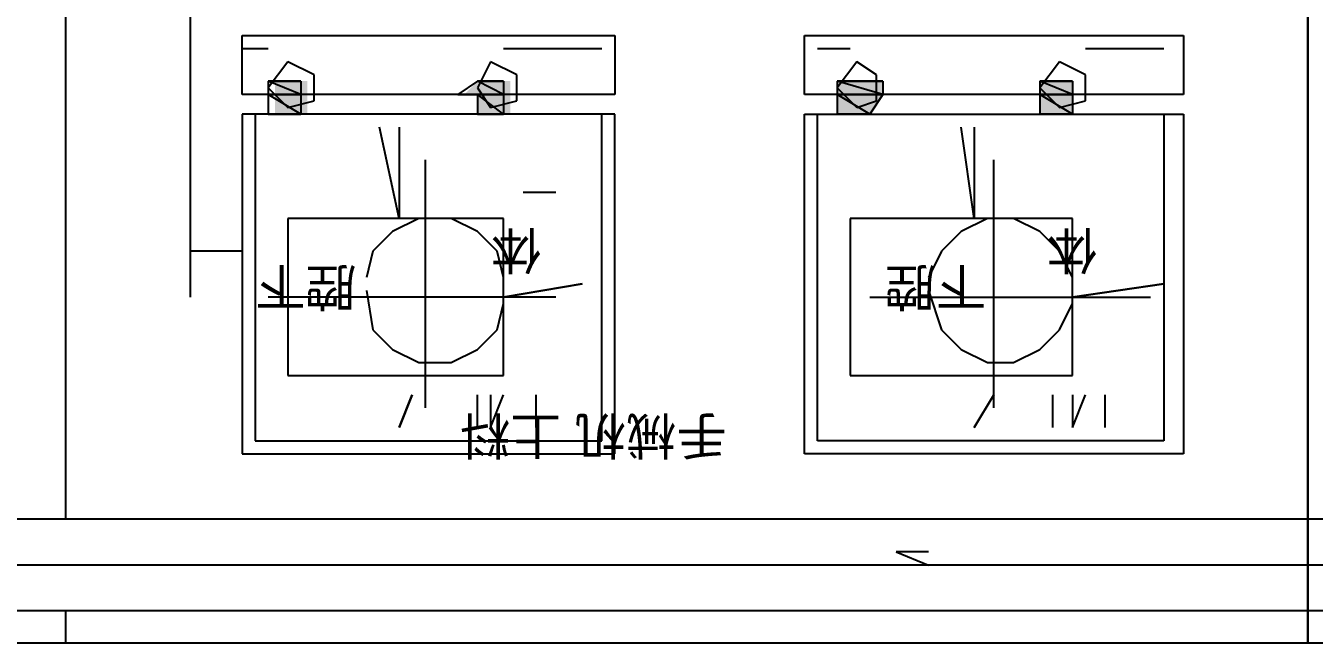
# Model space of a CAD drawing. Header units: millimetres. Extents: x 5 to 415, y 48 to 251.
# Drawn here: x 169.808 to 173.284, y 174.89 to 176.556 of the extents above; entities that cross this region are included whole.
import ezdxf

# ---------------------------------------------------------------- set-up
doc = ezdxf.new("R2010")
doc.units = ezdxf.units.MM
for name, color, linetype in [('H', 7, 'Continuous'), ('P', 7, 'Continuous'), ('T', 7, 'Continuous')]:
    doc.layers.add(name, color=color, linetype=linetype)

msp = doc.modelspace()

# ---------------------------------------------------------------- hatches: boundary and pattern name
at = {"layer": 'H', "linetype": 'Continuous'}
for points in [[(170.48, 176.371), (170.48, 176.407), (170.568, 176.407), (170.568, 176.371), (170.48, 176.371)], [(170.991, 176.371), (171.027, 176.407), (171.115, 176.407), (171.115, 176.371), (170.991, 176.371)], [(171.997, 176.371), (171.997, 176.407), (172.12, 176.407), (172.12, 176.371), (171.997, 176.371)], [(172.544, 176.371), (172.544, 176.407), (172.632, 176.407), (172.632, 176.371), (172.544, 176.371)], [(170.48, 176.318), (170.48, 176.371), (170.568, 176.371), (170.568, 176.318), (170.48, 176.318)], [(171.027, 176.318), (171.027, 176.371), (171.115, 176.371), (171.115, 176.318), (171.027, 176.318)], [(171.997, 176.318), (171.997, 176.371), (172.12, 176.371), (172.085, 176.318), (171.997, 176.318)], [(172.544, 176.318), (172.544, 176.371), (172.632, 176.371), (172.632, 176.318), (172.544, 176.318)]]:
    msp.add_hatch(color=256, dxfattribs=at).paths.add_polyline_path(points)

# ---------------------------------------------------------------- linework, layer by layer
at = {"layer": 'P'}
for points in [[(173.267, 179.282), (173.267, 174.89)], [(169.915, 178.947), (169.915, 175.225)], [(170.251, 177.641), (170.251, 175.824)], [(173.267, 174.89), (173.267, 176.795)], [(170.392, 176.371), (170.392, 176.53)], [(170.392, 176.53), (171.397, 176.53)], [(171.397, 176.53), (171.397, 176.371)], [(171.909, 176.371), (171.909, 176.53)], [(171.909, 176.53), (172.932, 176.53)], [(172.932, 176.53), (172.932, 176.371)], [(170.392, 176.495), (170.462, 176.495)], [(171.097, 176.495), (171.362, 176.495)], [(171.944, 176.495), (172.032, 176.495)], [(172.667, 176.495), (172.879, 176.495)], [(170.515, 176.459), (170.462, 176.389)], [(170.586, 176.424), (170.515, 176.459)], [(171.062, 176.459), (171.027, 176.389)], [(171.133, 176.424), (171.062, 176.459)], [(172.05, 176.459), (171.997, 176.389)], [(172.103, 176.424), (172.05, 176.459)], [(172.597, 176.459), (172.544, 176.389)], [(172.667, 176.424), (172.597, 176.459)], [(170.586, 176.354), (170.586, 176.424)], [(171.133, 176.354), (171.133, 176.424)], [(172.103, 176.354), (172.103, 176.424)], [(172.667, 176.354), (172.667, 176.424)], [(170.55, 176.371), (170.462, 176.407)], [(170.462, 176.407), (170.462, 176.371)], [(170.55, 176.371), (170.462, 176.407)], [(170.462, 176.407), (170.55, 176.407)], [(170.462, 176.407), (170.55, 176.407)], [(170.55, 176.407), (170.462, 176.407)], [(170.462, 176.407), (170.462, 176.407)], [(170.55, 176.407), (170.462, 176.407)], [(170.462, 176.407), (170.462, 176.407)], [(170.462, 176.407), (170.55, 176.407)], [(170.462, 176.407), (170.55, 176.407)], [(170.55, 176.407), (170.462, 176.407)], [(170.462, 176.407), (170.55, 176.407)], [(170.55, 176.407), (170.462, 176.407)], [(170.462, 176.407), (170.462, 176.407)], [(170.55, 176.407), (170.462, 176.407)], [(170.462, 176.407), (170.462, 176.407)], [(170.462, 176.407), (170.55, 176.407)], [(170.462, 176.407), (170.55, 176.407)], [(170.55, 176.407), (170.462, 176.407)], [(170.462, 176.407), (170.55, 176.407)], [(170.55, 176.407), (170.462, 176.407)], [(170.462, 176.407), (170.462, 176.407)], [(170.55, 176.407), (170.462, 176.407)], [(170.462, 176.407), (170.462, 176.407)], [(170.462, 176.407), (170.55, 176.407)], [(170.462, 176.407), (170.55, 176.407)], [(170.55, 176.407), (170.462, 176.407)], [(170.462, 176.407), (170.55, 176.407)], [(170.55, 176.407), (170.462, 176.407)], [(170.462, 176.407), (170.462, 176.407)], [(170.55, 176.407), (170.462, 176.407)], [(170.462, 176.407), (170.462, 176.407)], [(170.462, 176.407), (170.55, 176.407)], [(170.462, 176.407), (170.55, 176.407)], [(170.55, 176.407), (170.462, 176.407)], [(170.462, 176.407), (170.55, 176.407)], [(170.55, 176.407), (170.462, 176.407)], [(170.462, 176.407), (170.462, 176.407)], [(170.55, 176.407), (170.462, 176.407)], [(170.462, 176.407), (170.462, 176.407)], [(170.462, 176.407), (170.55, 176.407)], [(170.462, 176.407), (170.55, 176.407)], [(170.55, 176.407), (170.462, 176.407)], [(170.462, 176.407), (170.462, 176.407)], [(170.55, 176.407), (170.462, 176.407)], [(170.462, 176.407), (170.515, 176.407)], [(170.515, 176.407), (170.462, 176.407)], [(170.462, 176.407), (170.515, 176.407)], [(170.462, 176.389), (170.515, 176.336)], [(170.515, 176.407), (170.55, 176.407)], [(170.515, 176.407), (170.515, 176.407)], [(170.515, 176.407), (170.515, 176.407)], [(170.515, 176.407), (170.515, 176.407)], [(170.515, 176.407), (170.515, 176.407)], [(170.515, 176.407), (170.515, 176.407)], [(170.515, 176.407), (170.515, 176.407)], [(170.515, 176.407), (170.515, 176.407)], [(170.515, 176.407), (170.515, 176.407)], [(170.515, 176.407), (170.515, 176.407)], [(170.515, 176.407), (170.515, 176.407)], [(170.515, 176.407), (170.515, 176.407)], [(170.515, 176.407), (170.515, 176.407)], [(170.55, 176.407), (170.55, 176.371)], [(171.027, 176.407), (170.974, 176.371)], [(171.097, 176.371), (171.027, 176.407)], [(171.097, 176.371), (171.027, 176.407)], [(171.027, 176.407), (171.097, 176.407)], [(171.027, 176.407), (171.097, 176.407)], [(171.097, 176.407), (171.027, 176.407)], [(171.027, 176.407), (171.027, 176.407)], [(171.097, 176.407), (171.027, 176.407)], [(171.027, 176.407), (171.027, 176.407)], [(171.027, 176.407), (171.097, 176.407)], [(171.027, 176.407), (171.097, 176.407)], [(171.097, 176.407), (171.027, 176.407)], [(171.027, 176.407), (171.097, 176.407)], [(171.097, 176.407), (171.027, 176.407)], [(171.027, 176.407), (171.027, 176.407)], [(171.097, 176.407), (171.027, 176.407)], [(171.027, 176.407), (171.027, 176.407)], [(171.027, 176.407), (171.097, 176.407)], [(171.027, 176.407), (171.097, 176.407)], [(171.097, 176.407), (171.027, 176.407)], [(171.027, 176.407), (171.097, 176.407)], [(171.097, 176.407), (171.027, 176.407)], [(171.027, 176.407), (171.027, 176.407)], [(171.097, 176.407), (171.027, 176.407)], [(171.027, 176.407), (171.027, 176.407)], [(171.027, 176.407), (171.097, 176.407)], [(171.027, 176.407), (171.097, 176.407)], [(171.097, 176.407), (171.027, 176.407)], [(171.027, 176.407), (171.027, 176.407)], [(171.097, 176.407), (171.027, 176.407)], [(171.027, 176.407), (171.062, 176.407)], [(171.027, 176.407), (171.027, 176.407)], [(171.027, 176.407), (171.027, 176.407)], [(171.062, 176.407), (171.027, 176.407)], [(171.027, 176.407), (171.062, 176.407)], [(171.027, 176.407), (171.062, 176.407)], [(171.062, 176.407), (171.027, 176.407)], [(171.027, 176.407), (171.027, 176.407)], [(171.027, 176.407), (171.027, 176.407)], [(171.062, 176.407), (171.027, 176.407)], [(171.027, 176.407), (171.062, 176.407)], [(171.027, 176.407), (171.062, 176.407)], [(171.062, 176.407), (171.027, 176.407)], [(171.027, 176.407), (171.027, 176.407)], [(171.027, 176.407), (171.027, 176.407)], [(171.062, 176.407), (171.027, 176.407)], [(171.027, 176.407), (171.062, 176.407)], [(171.027, 176.407), (171.062, 176.407)], [(171.062, 176.407), (171.027, 176.407)], [(171.027, 176.407), (171.027, 176.407)], [(171.027, 176.407), (171.027, 176.407)], [(171.062, 176.407), (171.027, 176.407)], [(171.027, 176.407), (171.062, 176.407)], [(171.027, 176.407), (171.062, 176.407)], [(171.062, 176.407), (171.027, 176.407)], [(171.027, 176.407), (171.027, 176.407)], [(171.027, 176.407), (171.027, 176.407)], [(171.027, 176.389), (171.062, 176.336)], [(171.062, 176.407), (171.097, 176.407)], [(171.097, 176.407), (171.097, 176.371)], [(172.12, 176.371), (171.997, 176.407)], [(171.997, 176.407), (171.997, 176.371)], [(172.12, 176.371), (171.997, 176.407)], [(171.997, 176.407), (172.12, 176.407)], [(171.997, 176.407), (172.12, 176.407)], [(172.12, 176.407), (171.997, 176.407)], [(171.997, 176.407), (171.997, 176.407)], [(172.12, 176.407), (171.997, 176.407)], [(171.997, 176.407), (171.997, 176.407)], [(171.997, 176.407), (172.12, 176.407)], [(171.997, 176.407), (172.12, 176.407)], [(172.12, 176.407), (171.997, 176.407)], [(171.997, 176.407), (172.12, 176.407)], [(172.12, 176.407), (171.997, 176.407)], [(171.997, 176.407), (171.997, 176.407)], [(171.997, 176.407), (172.12, 176.407)], [(172.032, 176.407), (171.997, 176.407)], [(171.997, 176.389), (172.05, 176.336)], [(172.12, 176.407), (172.032, 176.407)], [(172.12, 176.407), (172.032, 176.407)], [(172.032, 176.407), (172.085, 176.407)], [(172.032, 176.407), (172.032, 176.407)], [(172.032, 176.407), (172.032, 176.407)], [(172.085, 176.407), (172.032, 176.407)], [(172.032, 176.407), (172.085, 176.407)], [(172.032, 176.407), (172.085, 176.407)], [(172.085, 176.407), (172.032, 176.407)], [(172.032, 176.407), (172.032, 176.407)], [(172.032, 176.407), (172.032, 176.407)], [(172.085, 176.407), (172.032, 176.407)], [(172.032, 176.407), (172.085, 176.407)], [(172.032, 176.407), (172.085, 176.407)], [(172.085, 176.407), (172.032, 176.407)], [(172.032, 176.407), (172.032, 176.407)], [(172.032, 176.407), (172.032, 176.407)], [(172.085, 176.407), (172.032, 176.407)], [(172.032, 176.407), (172.085, 176.407)], [(172.032, 176.407), (172.085, 176.407)], [(172.085, 176.407), (172.032, 176.407)], [(172.032, 176.407), (172.032, 176.407)], [(172.032, 176.407), (172.032, 176.407)], [(172.085, 176.407), (172.032, 176.407)], [(172.032, 176.407), (172.085, 176.407)], [(172.032, 176.407), (172.085, 176.407)], [(172.085, 176.407), (172.032, 176.407)], [(172.032, 176.407), (172.032, 176.407)], [(172.032, 176.407), (172.032, 176.407)], [(172.085, 176.407), (172.032, 176.407)], [(172.032, 176.407), (172.085, 176.407)], [(172.032, 176.407), (172.085, 176.407)], [(172.085, 176.407), (172.032, 176.407)], [(172.032, 176.407), (172.032, 176.407)], [(172.032, 176.407), (172.032, 176.407)], [(172.085, 176.407), (172.032, 176.407)], [(172.032, 176.407), (172.085, 176.407)], [(172.085, 176.407), (172.12, 176.407)], [(172.12, 176.407), (172.12, 176.371)], [(172.632, 176.371), (172.544, 176.407)], [(172.544, 176.407), (172.544, 176.371)], [(172.632, 176.371), (172.544, 176.407)], [(172.544, 176.407), (172.632, 176.407)], [(172.544, 176.407), (172.632, 176.407)], [(172.632, 176.407), (172.544, 176.407)], [(172.544, 176.407), (172.544, 176.407)], [(172.632, 176.407), (172.544, 176.407)], [(172.544, 176.407), (172.544, 176.407)], [(172.544, 176.407), (172.632, 176.407)], [(172.544, 176.407), (172.632, 176.407)], [(172.632, 176.407), (172.544, 176.407)], [(172.544, 176.407), (172.632, 176.407)], [(172.632, 176.407), (172.544, 176.407)], [(172.544, 176.407), (172.544, 176.407)], [(172.632, 176.407), (172.544, 176.407)], [(172.544, 176.407), (172.544, 176.407)], [(172.544, 176.407), (172.632, 176.407)], [(172.544, 176.407), (172.632, 176.407)], [(172.632, 176.407), (172.544, 176.407)], [(172.544, 176.407), (172.632, 176.407)], [(172.632, 176.407), (172.544, 176.407)], [(172.544, 176.407), (172.544, 176.407)], [(172.632, 176.407), (172.544, 176.407)], [(172.544, 176.407), (172.544, 176.407)], [(172.544, 176.407), (172.632, 176.407)], [(172.544, 176.407), (172.632, 176.407)], [(172.632, 176.407), (172.544, 176.407)], [(172.544, 176.407), (172.632, 176.407)], [(172.632, 176.407), (172.544, 176.407)], [(172.544, 176.407), (172.544, 176.407)], [(172.579, 176.407), (172.544, 176.407)], [(172.544, 176.407), (172.579, 176.407)], [(172.544, 176.389), (172.597, 176.336)], [(172.579, 176.407), (172.579, 176.407)], [(172.579, 176.407), (172.579, 176.407)], [(172.632, 176.407), (172.579, 176.407)], [(172.579, 176.407), (172.632, 176.407)], [(172.579, 176.407), (172.632, 176.407)], [(172.632, 176.407), (172.579, 176.407)], [(172.579, 176.407), (172.579, 176.407)], [(172.579, 176.407), (172.579, 176.407)], [(172.632, 176.407), (172.579, 176.407)], [(172.579, 176.407), (172.632, 176.407)], [(172.579, 176.407), (172.632, 176.407)], [(172.632, 176.407), (172.579, 176.407)], [(172.579, 176.407), (172.579, 176.407)], [(172.579, 176.407), (172.579, 176.407)], [(172.632, 176.407), (172.579, 176.407)], [(172.579, 176.407), (172.632, 176.407)], [(172.579, 176.407), (172.632, 176.407)], [(172.632, 176.407), (172.579, 176.407)], [(172.579, 176.407), (172.579, 176.407)], [(172.579, 176.407), (172.579, 176.407)], [(172.579, 176.407), (172.579, 176.407)], [(172.579, 176.407), (172.579, 176.407)], [(172.579, 176.407), (172.579, 176.407)], [(172.579, 176.407), (172.579, 176.407)], [(172.632, 176.407), (172.632, 176.371)], [(171.397, 176.371), (170.392, 176.371)], [(170.55, 176.318), (170.462, 176.371)], [(170.462, 176.371), (170.462, 176.318)], [(170.55, 176.318), (170.462, 176.371)], [(170.462, 176.371), (170.55, 176.371)], [(170.462, 176.371), (170.55, 176.371)], [(170.55, 176.371), (170.462, 176.371)], [(170.462, 176.371), (170.462, 176.371)], [(170.55, 176.371), (170.462, 176.371)], [(170.462, 176.371), (170.462, 176.371)], [(170.462, 176.371), (170.55, 176.371)], [(170.462, 176.371), (170.55, 176.371)], [(170.55, 176.371), (170.462, 176.371)], [(170.462, 176.371), (170.55, 176.371)], [(170.55, 176.371), (170.462, 176.371)], [(170.462, 176.371), (170.462, 176.371)], [(170.55, 176.371), (170.462, 176.371)], [(170.462, 176.371), (170.462, 176.371)], [(170.462, 176.371), (170.55, 176.371)], [(170.462, 176.371), (170.55, 176.371)], [(170.55, 176.371), (170.462, 176.371)], [(170.462, 176.371), (170.55, 176.371)], [(170.55, 176.371), (170.462, 176.371)], [(170.462, 176.371), (170.462, 176.371)], [(170.55, 176.371), (170.462, 176.371)], [(170.462, 176.371), (170.462, 176.371)], [(170.462, 176.371), (170.55, 176.371)], [(170.462, 176.371), (170.55, 176.371)], [(170.55, 176.371), (170.462, 176.371)], [(170.462, 176.371), (170.55, 176.371)], [(170.55, 176.371), (170.462, 176.371)], [(170.462, 176.371), (170.462, 176.371)], [(170.55, 176.371), (170.462, 176.371)], [(170.462, 176.371), (170.462, 176.371)], [(170.462, 176.371), (170.55, 176.371)], [(170.462, 176.371), (170.55, 176.371)], [(170.55, 176.371), (170.462, 176.371)], [(170.462, 176.371), (170.55, 176.371)], [(170.55, 176.371), (170.462, 176.371)], [(170.462, 176.371), (170.462, 176.371)], [(170.55, 176.371), (170.462, 176.371)], [(170.462, 176.371), (170.462, 176.371)], [(170.462, 176.371), (170.55, 176.371)], [(170.462, 176.371), (170.55, 176.371)], [(170.55, 176.371), (170.462, 176.371)], [(170.462, 176.371), (170.55, 176.371)], [(170.55, 176.371), (170.462, 176.371)], [(170.462, 176.371), (170.462, 176.371)], [(170.462, 176.371), (170.55, 176.371)], [(170.515, 176.336), (170.586, 176.354)], [(170.55, 176.371), (170.55, 176.318)], [(170.974, 176.371), (171.097, 176.371)], [(171.097, 176.371), (170.974, 176.371)], [(170.974, 176.371), (171.097, 176.371)], [(171.097, 176.371), (170.974, 176.371)], [(170.974, 176.371), (170.974, 176.371)], [(171.097, 176.371), (170.974, 176.371)], [(170.974, 176.371), (170.974, 176.371)], [(170.974, 176.371), (171.097, 176.371)], [(170.974, 176.371), (171.097, 176.371)], [(171.097, 176.371), (170.974, 176.371)], [(170.974, 176.371), (171.097, 176.371)], [(171.097, 176.371), (170.974, 176.371)], [(170.974, 176.371), (170.974, 176.371)], [(171.097, 176.371), (170.974, 176.371)], [(170.974, 176.371), (170.974, 176.371)], [(170.974, 176.371), (171.097, 176.371)], [(170.974, 176.371), (171.097, 176.371)], [(171.097, 176.371), (170.974, 176.371)], [(170.974, 176.371), (171.097, 176.371)], [(171.097, 176.371), (170.974, 176.371)], [(170.974, 176.371), (170.974, 176.371)], [(171.097, 176.371), (170.974, 176.371)], [(170.974, 176.371), (170.974, 176.371)], [(170.974, 176.371), (171.097, 176.371)], [(170.974, 176.371), (171.097, 176.371)], [(171.097, 176.371), (170.974, 176.371)], [(170.974, 176.371), (171.097, 176.371)], [(171.097, 176.371), (170.974, 176.371)], [(170.974, 176.371), (170.974, 176.371)], [(171.097, 176.371), (170.974, 176.371)], [(170.974, 176.371), (170.974, 176.371)], [(170.974, 176.371), (171.097, 176.371)], [(170.974, 176.371), (171.097, 176.371)], [(171.097, 176.371), (170.974, 176.371)], [(170.974, 176.371), (171.097, 176.371)], [(171.027, 176.371), (170.974, 176.371)], [(170.974, 176.371), (171.097, 176.371)], [(171.097, 176.318), (171.027, 176.371)], [(171.027, 176.371), (171.027, 176.318)], [(171.097, 176.318), (171.027, 176.371)], [(171.027, 176.371), (171.097, 176.371)], [(171.027, 176.371), (171.097, 176.371)], [(171.097, 176.371), (171.027, 176.371)], [(171.027, 176.371), (171.027, 176.371)], [(171.097, 176.371), (171.027, 176.371)], [(171.027, 176.371), (171.027, 176.371)], [(171.027, 176.371), (171.097, 176.371)], [(171.097, 176.371), (171.027, 176.371)], [(171.062, 176.336), (171.133, 176.354)], [(171.097, 176.371), (171.097, 176.318)], [(172.932, 176.371), (171.909, 176.371)], [(172.085, 176.318), (171.997, 176.371)], [(171.997, 176.371), (171.997, 176.318)], [(172.085, 176.318), (171.997, 176.371)], [(171.997, 176.371), (172.12, 176.371)], [(171.997, 176.371), (172.12, 176.371)], [(172.12, 176.371), (171.997, 176.371)], [(171.997, 176.371), (171.997, 176.371)], [(172.12, 176.371), (171.997, 176.371)], [(171.997, 176.371), (171.997, 176.371)], [(171.997, 176.371), (172.12, 176.371)], [(171.997, 176.371), (172.12, 176.371)], [(172.12, 176.371), (171.997, 176.371)], [(171.997, 176.371), (172.12, 176.371)], [(172.12, 176.371), (171.997, 176.371)], [(171.997, 176.371), (171.997, 176.371)], [(172.12, 176.371), (171.997, 176.371)], [(171.997, 176.371), (171.997, 176.371)], [(171.997, 176.371), (172.12, 176.371)], [(171.997, 176.371), (172.12, 176.371)], [(172.12, 176.371), (171.997, 176.371)], [(171.997, 176.371), (172.12, 176.371)], [(172.12, 176.371), (171.997, 176.371)], [(171.997, 176.371), (171.997, 176.371)], [(172.12, 176.371), (171.997, 176.371)], [(171.997, 176.371), (171.997, 176.371)], [(171.997, 176.371), (172.12, 176.371)], [(171.997, 176.371), (172.12, 176.371)], [(172.12, 176.371), (171.997, 176.371)], [(171.997, 176.371), (172.12, 176.371)], [(172.12, 176.371), (171.997, 176.371)], [(171.997, 176.371), (171.997, 176.371)], [(172.12, 176.371), (171.997, 176.371)], [(171.997, 176.371), (171.997, 176.371)], [(171.997, 176.371), (172.12, 176.371)], [(171.997, 176.371), (172.12, 176.371)], [(172.12, 176.371), (171.997, 176.371)], [(171.997, 176.371), (172.12, 176.371)], [(172.12, 176.371), (171.997, 176.371)], [(171.997, 176.371), (171.997, 176.371)], [(172.12, 176.371), (171.997, 176.371)], [(171.997, 176.371), (171.997, 176.371)], [(171.997, 176.371), (172.12, 176.371)], [(171.997, 176.371), (172.12, 176.371)], [(172.12, 176.371), (171.997, 176.371)], [(171.997, 176.371), (172.12, 176.371)], [(172.12, 176.371), (171.997, 176.371)], [(171.997, 176.371), (171.997, 176.371)], [(171.997, 176.371), (172.12, 176.371)], [(172.05, 176.336), (172.103, 176.354)], [(172.12, 176.371), (172.085, 176.318)], [(172.632, 176.318), (172.544, 176.371)], [(172.544, 176.371), (172.544, 176.318)], [(172.632, 176.318), (172.544, 176.371)], [(172.544, 176.371), (172.632, 176.371)], [(172.544, 176.371), (172.632, 176.371)], [(172.632, 176.371), (172.544, 176.371)], [(172.544, 176.371), (172.544, 176.371)], [(172.632, 176.371), (172.544, 176.371)], [(172.544, 176.371), (172.544, 176.371)], [(172.544, 176.371), (172.632, 176.371)], [(172.544, 176.371), (172.632, 176.371)], [(172.632, 176.371), (172.544, 176.371)], [(172.544, 176.371), (172.632, 176.371)], [(172.632, 176.371), (172.544, 176.371)], [(172.544, 176.371), (172.544, 176.371)], [(172.632, 176.371), (172.544, 176.371)], [(172.544, 176.371), (172.544, 176.371)], [(172.544, 176.371), (172.632, 176.371)], [(172.544, 176.371), (172.632, 176.371)], [(172.632, 176.371), (172.544, 176.371)], [(172.544, 176.371), (172.632, 176.371)], [(172.632, 176.371), (172.544, 176.371)], [(172.544, 176.371), (172.544, 176.371)], [(172.632, 176.371), (172.544, 176.371)], [(172.544, 176.371), (172.544, 176.371)], [(172.544, 176.371), (172.632, 176.371)], [(172.544, 176.371), (172.632, 176.371)], [(172.632, 176.371), (172.544, 176.371)], [(172.544, 176.371), (172.632, 176.371)], [(172.632, 176.371), (172.544, 176.371)], [(172.544, 176.371), (172.544, 176.371)], [(172.632, 176.371), (172.544, 176.371)], [(172.544, 176.371), (172.544, 176.371)], [(172.544, 176.371), (172.632, 176.371)], [(172.544, 176.371), (172.632, 176.371)], [(172.632, 176.371), (172.544, 176.371)], [(172.544, 176.371), (172.632, 176.371)], [(172.632, 176.371), (172.544, 176.371)], [(172.544, 176.371), (172.544, 176.371)], [(172.632, 176.371), (172.544, 176.371)], [(172.544, 176.371), (172.544, 176.371)], [(172.544, 176.371), (172.632, 176.371)], [(172.544, 176.371), (172.632, 176.371)], [(172.632, 176.371), (172.544, 176.371)], [(172.544, 176.371), (172.632, 176.371)], [(172.632, 176.371), (172.544, 176.371)], [(172.544, 176.371), (172.544, 176.371)], [(172.544, 176.371), (172.632, 176.371)], [(172.597, 176.336), (172.667, 176.354)], [(172.632, 176.371), (172.632, 176.318)], [(171.397, 176.318), (170.392, 176.318)], [(170.392, 176.318), (170.392, 175.401)], [(171.362, 176.318), (170.427, 176.318)], [(170.427, 176.318), (170.427, 175.436)], [(170.55, 176.318), (170.462, 176.318)], [(170.462, 176.318), (170.55, 176.318)], [(170.515, 176.318), (170.462, 176.318)], [(170.462, 176.318), (170.515, 176.318)], [(170.462, 176.318), (170.515, 176.318)], [(170.515, 176.318), (170.462, 176.318)], [(170.462, 176.318), (170.462, 176.318)], [(170.462, 176.318), (170.462, 176.318)], [(170.515, 176.318), (170.462, 176.318)], [(170.462, 176.318), (170.515, 176.318)], [(170.462, 176.318), (170.515, 176.318)], [(170.515, 176.318), (170.462, 176.318)], [(170.55, 176.318), (170.462, 176.318)], [(170.462, 176.318), (170.462, 176.318)], [(170.462, 176.318), (170.55, 176.318)], [(170.462, 176.318), (170.55, 176.318)], [(170.55, 176.318), (170.462, 176.318)], [(170.462, 176.318), (170.55, 176.318)], [(170.55, 176.318), (170.462, 176.318)], [(170.462, 176.318), (170.462, 176.318)], [(170.55, 176.318), (170.462, 176.318)], [(170.462, 176.318), (170.462, 176.318)], [(170.462, 176.318), (170.55, 176.318)], [(170.462, 176.318), (170.55, 176.318)], [(170.55, 176.318), (170.462, 176.318)], [(170.462, 176.318), (170.55, 176.318)], [(170.55, 176.318), (170.462, 176.318)], [(170.462, 176.318), (170.462, 176.318)], [(170.55, 176.318), (170.462, 176.318)], [(170.462, 176.318), (170.462, 176.318)], [(170.462, 176.318), (170.55, 176.318)], [(170.462, 176.318), (170.55, 176.318)], [(170.55, 176.318), (170.462, 176.318)], [(170.462, 176.318), (170.55, 176.318)], [(170.55, 176.318), (170.462, 176.318)], [(170.462, 176.318), (170.462, 176.318)], [(170.55, 176.318), (170.462, 176.318)], [(170.462, 176.318), (170.462, 176.318)], [(170.462, 176.318), (170.55, 176.318)], [(170.462, 176.318), (170.55, 176.318)], [(170.515, 176.318), (170.515, 176.318)], [(170.515, 176.318), (170.515, 176.318)], [(170.515, 176.318), (170.515, 176.318)], [(170.515, 176.318), (170.515, 176.318)], [(170.515, 176.318), (170.515, 176.318)], [(170.515, 176.318), (170.515, 176.318)], [(171.097, 176.318), (171.027, 176.318)], [(171.027, 176.318), (171.097, 176.318)], [(171.062, 176.318), (171.027, 176.318)], [(171.027, 176.318), (171.062, 176.318)], [(171.027, 176.318), (171.062, 176.318)], [(171.062, 176.318), (171.027, 176.318)], [(171.027, 176.318), (171.027, 176.318)], [(171.027, 176.318), (171.027, 176.318)], [(171.062, 176.318), (171.027, 176.318)], [(171.027, 176.318), (171.062, 176.318)], [(171.027, 176.318), (171.062, 176.318)], [(171.062, 176.318), (171.027, 176.318)], [(171.027, 176.318), (171.027, 176.318)], [(171.027, 176.318), (171.027, 176.318)], [(171.062, 176.318), (171.027, 176.318)], [(171.027, 176.318), (171.062, 176.318)], [(171.027, 176.318), (171.062, 176.318)], [(171.062, 176.318), (171.027, 176.318)], [(171.027, 176.318), (171.027, 176.318)], [(171.027, 176.318), (171.027, 176.318)], [(171.062, 176.318), (171.027, 176.318)], [(171.027, 176.318), (171.062, 176.318)], [(171.027, 176.318), (171.062, 176.318)], [(171.062, 176.318), (171.027, 176.318)], [(171.027, 176.318), (171.027, 176.318)], [(171.027, 176.318), (171.027, 176.318)], [(171.062, 176.318), (171.027, 176.318)], [(171.027, 176.318), (171.062, 176.318)], [(171.027, 176.318), (171.062, 176.318)], [(171.062, 176.318), (171.027, 176.318)], [(171.097, 176.318), (171.027, 176.318)], [(171.027, 176.318), (171.027, 176.318)], [(171.027, 176.318), (171.097, 176.318)], [(171.027, 176.318), (171.097, 176.318)], [(171.097, 176.318), (171.027, 176.318)], [(171.027, 176.318), (171.097, 176.318)], [(171.097, 176.318), (171.027, 176.318)], [(171.027, 176.318), (171.027, 176.318)], [(171.097, 176.318), (171.027, 176.318)], [(171.027, 176.318), (171.027, 176.318)], [(171.027, 176.318), (171.097, 176.318)], [(171.027, 176.318), (171.097, 176.318)], [(171.362, 175.436), (171.362, 176.318)], [(171.397, 175.401), (171.397, 176.318)], [(171.909, 176.318), (172.932, 176.318)], [(171.909, 175.401), (171.909, 176.318)], [(171.944, 176.318), (172.879, 176.318)], [(171.944, 175.436), (171.944, 176.318)], [(171.997, 176.318), (172.085, 176.318)], [(172.085, 176.318), (171.997, 176.318)], [(171.997, 176.318), (172.085, 176.318)], [(172.032, 176.318), (171.997, 176.318)], [(171.997, 176.318), (172.085, 176.318)], [(172.085, 176.318), (172.032, 176.318)], [(172.032, 176.318), (172.085, 176.318)], [(172.085, 176.318), (172.032, 176.318)], [(172.032, 176.318), (172.085, 176.318)], [(172.032, 176.318), (172.085, 176.318)], [(172.085, 176.318), (172.032, 176.318)], [(172.032, 176.318), (172.032, 176.318)], [(172.032, 176.318), (172.032, 176.318)], [(172.085, 176.318), (172.032, 176.318)], [(172.032, 176.318), (172.085, 176.318)], [(172.032, 176.318), (172.085, 176.318)], [(172.085, 176.318), (172.032, 176.318)], [(172.032, 176.318), (172.032, 176.318)], [(172.032, 176.318), (172.032, 176.318)], [(172.085, 176.318), (172.032, 176.318)], [(172.032, 176.318), (172.085, 176.318)], [(172.032, 176.318), (172.085, 176.318)], [(172.085, 176.318), (172.032, 176.318)], [(172.032, 176.318), (172.032, 176.318)], [(172.032, 176.318), (172.032, 176.318)], [(172.085, 176.318), (172.032, 176.318)], [(172.032, 176.318), (172.085, 176.318)], [(172.032, 176.318), (172.085, 176.318)], [(172.085, 176.318), (172.032, 176.318)], [(172.032, 176.318), (172.032, 176.318)], [(172.032, 176.318), (172.032, 176.318)], [(172.085, 176.318), (172.032, 176.318)], [(172.032, 176.318), (172.085, 176.318)], [(172.032, 176.318), (172.085, 176.318)], [(172.085, 176.318), (172.032, 176.318)], [(172.032, 176.318), (172.032, 176.318)], [(172.032, 176.318), (172.032, 176.318)], [(172.085, 176.318), (172.032, 176.318)], [(172.032, 176.318), (172.085, 176.318)], [(172.085, 176.318), (172.032, 176.318)], [(172.544, 176.318), (172.632, 176.318)], [(172.632, 176.318), (172.544, 176.318)], [(172.544, 176.318), (172.632, 176.318)], [(172.632, 176.318), (172.544, 176.318)], [(172.544, 176.318), (172.544, 176.318)], [(172.632, 176.318), (172.544, 176.318)], [(172.544, 176.318), (172.544, 176.318)], [(172.544, 176.318), (172.632, 176.318)], [(172.544, 176.318), (172.632, 176.318)], [(172.632, 176.318), (172.544, 176.318)], [(172.544, 176.318), (172.632, 176.318)], [(172.632, 176.318), (172.544, 176.318)], [(172.544, 176.318), (172.544, 176.318)], [(172.632, 176.318), (172.544, 176.318)], [(172.544, 176.318), (172.544, 176.318)], [(172.544, 176.318), (172.632, 176.318)], [(172.544, 176.318), (172.632, 176.318)], [(172.632, 176.318), (172.544, 176.318)], [(172.544, 176.318), (172.632, 176.318)], [(172.579, 176.318), (172.544, 176.318)], [(172.544, 176.318), (172.632, 176.318)], [(172.579, 176.318), (172.579, 176.318)], [(172.579, 176.318), (172.579, 176.318)], [(172.579, 176.318), (172.579, 176.318)], [(172.579, 176.318), (172.579, 176.318)], [(172.579, 176.318), (172.579, 176.318)], [(172.579, 176.318), (172.579, 176.318)], [(172.579, 176.318), (172.632, 176.318)], [(172.632, 176.318), (172.579, 176.318)], [(172.632, 176.318), (172.579, 176.318)], [(172.579, 176.318), (172.632, 176.318)], [(172.579, 176.318), (172.579, 176.318)], [(172.579, 176.318), (172.579, 176.318)], [(172.579, 176.318), (172.632, 176.318)], [(172.632, 176.318), (172.579, 176.318)], [(172.579, 176.318), (172.579, 176.318)], [(172.579, 176.318), (172.579, 176.318)], [(172.632, 176.318), (172.579, 176.318)], [(172.579, 176.318), (172.632, 176.318)], [(172.579, 176.318), (172.632, 176.318)], [(172.632, 176.318), (172.579, 176.318)], [(172.579, 176.318), (172.579, 176.318)], [(172.579, 176.318), (172.579, 176.318)], [(172.632, 176.318), (172.579, 176.318)], [(172.879, 176.318), (172.879, 175.436)], [(172.932, 176.318), (172.932, 175.401)], [(170.815, 176.036), (170.762, 176.283)], [(170.815, 176.283), (170.815, 176.036)], [(172.367, 176.036), (172.332, 176.283)], [(172.367, 176.283), (172.367, 176.036)], [(170.886, 175.525), (170.886, 176.195)], [(172.42, 175.525), (172.42, 176.195)], [(171.15, 176.107), (171.238, 176.107)], [(171.097, 176.036), (170.515, 176.036)], [(170.515, 176.036), (170.515, 175.613)], [(170.868, 176.036), (170.797, 176.001)], [(170.956, 176.036), (170.868, 176.036)], [(171.027, 176.001), (170.956, 176.036)], [(171.097, 175.613), (171.097, 176.036)], [(172.632, 176.036), (172.032, 176.036)], [(172.032, 176.036), (172.032, 175.613)], [(172.403, 176.036), (172.332, 176.001)], [(172.473, 176.036), (172.403, 176.036)], [(172.544, 176.001), (172.473, 176.036)], [(172.632, 175.613), (172.632, 176.036)], [(170.797, 176.001), (170.744, 175.948)], [(171.08, 175.948), (171.027, 176.001)], [(172.332, 176.001), (172.279, 175.948)], [(172.597, 175.948), (172.544, 176.001)], [(170.392, 175.948), (170.251, 175.948)], [(170.744, 175.948), (170.727, 175.877)], [(171.097, 175.877), (171.08, 175.948)], [(172.279, 175.948), (172.244, 175.877)], [(172.632, 175.877), (172.597, 175.948)], [(171.097, 175.807), (171.097, 175.877)], [(171.309, 175.86), (171.097, 175.824)], [(171.097, 175.824), (171.309, 175.86)], [(172.632, 175.807), (172.632, 175.877)], [(172.879, 175.86), (172.632, 175.824)], [(172.632, 175.824), (172.879, 175.86)], [(171.238, 175.824), (170.462, 175.824)], [(170.727, 175.842), (170.744, 175.736)], [(172.085, 175.824), (172.843, 175.824)], [(172.244, 175.842), (172.279, 175.736)], [(171.08, 175.736), (171.097, 175.807)], [(172.597, 175.736), (172.632, 175.807)], [(170.744, 175.736), (170.797, 175.683)], [(171.027, 175.683), (171.08, 175.736)], [(172.279, 175.736), (172.332, 175.683)], [(172.544, 175.683), (172.597, 175.736)], [(170.797, 175.683), (170.868, 175.648)], [(170.956, 175.648), (171.027, 175.683)], [(172.332, 175.683), (172.403, 175.648)], [(172.473, 175.648), (172.544, 175.683)], [(170.868, 175.648), (170.956, 175.648)], [(172.403, 175.648), (172.473, 175.648)], [(170.515, 175.613), (171.097, 175.613)], [(172.032, 175.613), (172.632, 175.613)], [(170.85, 175.56), (170.815, 175.472)], [(170.815, 175.472), (170.85, 175.56)], [(171.027, 175.472), (171.027, 175.56)], [(171.062, 175.472), (171.097, 175.56)], [(171.062, 175.56), (171.062, 175.472)], [(171.185, 175.472), (171.185, 175.56)], [(172.42, 175.56), (172.367, 175.472)], [(172.367, 175.472), (172.42, 175.56)], [(172.579, 175.472), (172.579, 175.56)], [(172.632, 175.472), (172.667, 175.56)], [(172.632, 175.56), (172.632, 175.472)], [(172.72, 175.472), (172.72, 175.56)], [(170.427, 175.436), (171.362, 175.436)], [(172.879, 175.436), (171.944, 175.436)], [(170.392, 175.401), (171.397, 175.401)], [(172.932, 175.401), (171.909, 175.401)], [(173.902, 175.225), (167.287, 175.225)], [(172.244, 175.137), (172.156, 175.137)], [(172.156, 175.137), (172.244, 175.101)], [(173.725, 175.101), (167.34, 175.101)], [(167.287, 174.978), (173.902, 174.978)], [(169.915, 174.978), (169.915, 174.89)], [(173.267, 174.89), (168.099, 174.89)], [(182.739, 174.89), (173.267, 174.89)]]:
    msp.add_lwpolyline(points, dxfattribs=at)

# ---------------------------------------------------------------- texts
at = {"layer": 'T', "char_height": 0.1, "attachment_point": 1, "rotation": 180}
for s, insert in [('{\\fArial|b0|i0|c0|p18;体}', (171.2, 175.9)), ('{\\fArial|b0|i0|c0|p18;体}', (172.7, 175.9)), ('{\\fArial|b0|i0|c0|p18;腔下}', (170.7, 175.8)), ('{\\fArial|b0|i0|c0|p18;下腔}', (172.4, 175.8)), ('{\\fArial|b0|i0|c0|p18;手械机 上料}', (171.7, 175.4))]:
    msp.add_mtext(s, dxfattribs=dict(at, insert=insert))

doc.saveas('drawing.dxf')
